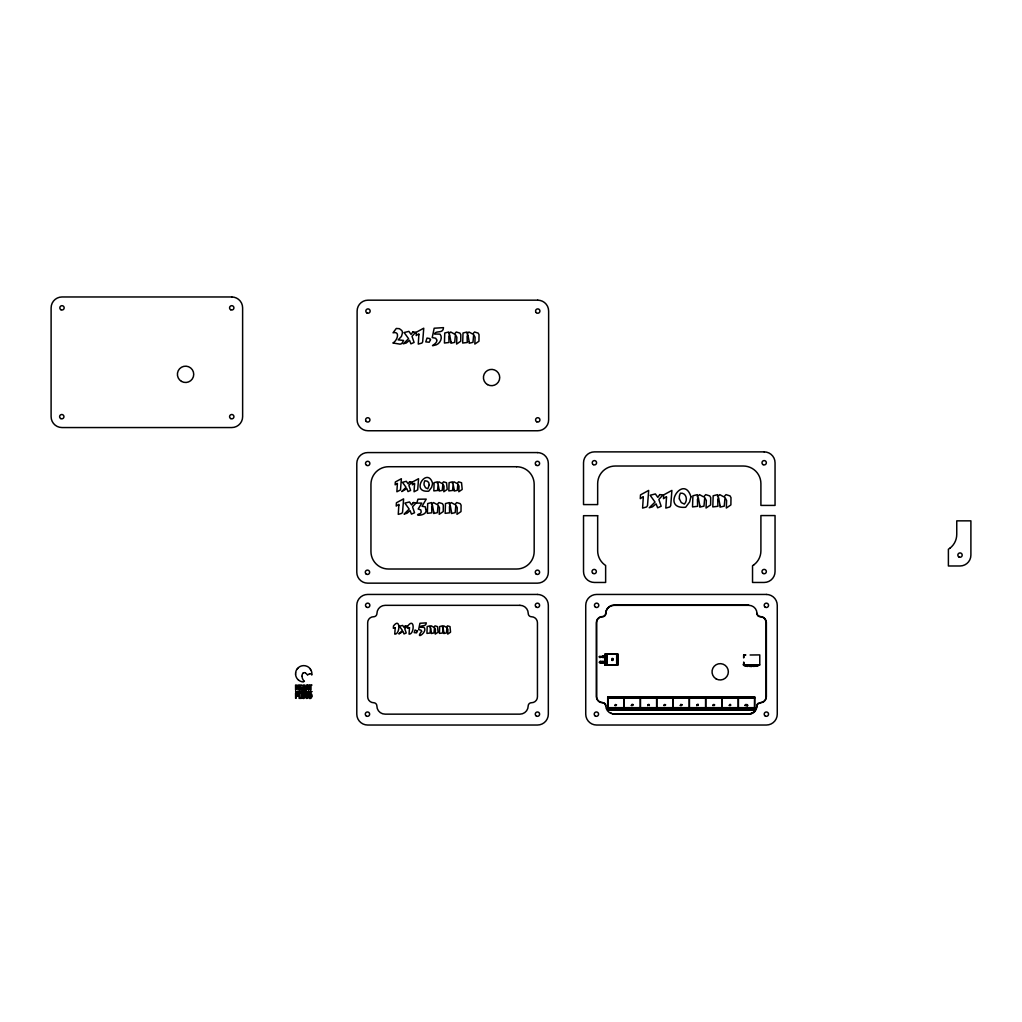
<?xml version="1.0" encoding="UTF-8"?>
<svg xmlns="http://www.w3.org/2000/svg" width="1022" height="1022" viewBox="0 0 1022 1022"><rect width="100%" height="100%" fill="white"/><g stroke="black" fill="none" stroke-linecap="round" stroke-linejoin="round"><path stroke-width="1.5" d="M303.994 695.675C303.687 691.345 305.463 694.13 304.863 696.825M307.06 688.726L306.472 689.965M295.575 693.504L295.626 698.358M310.931 695.599L310.918 696.327M308.312 689.965L307.507 687.883L307.06 688.917M307.06 685.941L307.354 687.231M301.988 675.887L302.001 675.606A4.701 4.701 0 0 1 302.857 673.345M309.168 695.343L309.947 693.989L310.918 695.152M311.863 696.186L311.863 695.343M308.248 695.19L308.248 696.148M665.092 704.592L665.067 705.474M746.354 665.411L746.405 666.331M305.386 691.817L304.467 692.533M311.838 696.455L311.557 697.464A2.095 2.095 0 0 1 311.212 697.975L310.931 698.23A1.367 1.367 0 0 1 310.509 698.422A1.763 1.763 0 0 1 310.024 698.499A1.61 1.61 0 0 1 309.014 698.128A1.929 1.929 0 0 1 308.708 697.771L308.274 696.608M298.386 695.152L298.207 695.663A1.367 1.367 0 0 1 297.875 696.046L296.444 696.34L295.907 698.358M295.639 672.795L295.882 671.582A8.061 8.061 0 0 1 296.303 670.406A8.38 8.38 0 0 1 296.904 669.321L297.274 668.784M304.837 697.093L304.518 697.911A1.329 1.329 0 0 1 304.007 698.345L303.611 698.46M746.724 705.678L746.073 705.512M615.947 705.678L616.534 704.81M611.028 712.896L610.453 712.781M308.274 694.973L308.325 694.743A2.951 2.951 0 0 1 308.567 694.104L309.04 693.504A1.546 1.546 0 0 1 309.692 693.184L309.832 693.159A2.312 2.312 0 0 1 310.241 693.159L310.522 693.223A1.559 1.559 0 0 1 311.148 693.593A1.929 1.929 0 0 1 311.506 694.066A2.772 2.772 0 0 1 311.748 694.692L311.799 694.922M665.565 704.592L665.514 705.154M746.827 665.399L746.622 666.331M303.93 686.081L304.492 688.24M310.88 696.697L310.177 697.63L309.244 696.825M303.904 686.171L303.457 688.202L304.288 688.253M302.257 689.965L303.457 685.034L304.53 685.034L305.706 689.824M303.151 689.709L304.607 688.93L304.901 689.965M698.167 704.592C696.915 707.416 699.342 703.455 697.566 704.426M751.898 665.91L751.745 666.446M747.555 705.448L747.376 704.592L747.376 705.512M744.668 665.105C742.93 667.047 743.531 661.86 743.556 665.092L759.768 664.964L759.768 654.91L750.122 655M611.846 660.34L612.6 660.506M632.273 704.426L633.027 704.503L632.452 705.512M698.077 713.893L696.927 713.918M730.96 713.893L729.823 713.918M746.993 713.893L745.856 713.918M302.831 673.421L302.921 673.294A1.878 1.878 0 0 1 303.381 672.91L303.56 672.808M632.759 704.592L632.72 705.512M730.628 705.474L730.462 704.426L730.36 705.512M714.352 713.905L713.228 713.918M755.999 666.331L755.756 665.603L755.782 666.331M752.792 666.331L752.524 665.948M756.983 666.331L756.791 665.603L756.817 666.331M297.083 695.586C298.858 694.538 295.039 692.597 296.725 695.612M303.291 692.597C305.872 690.425 299.816 690.795 303.023 692.648M295.575 693.299L296.393 693.286M309.666 673.792L309.73 673.766A1.686 1.686 0 0 1 311.161 674.009L311.314 674.15M307.596 687.231L307.622 685.762M308.721 689.965L309.04 686.682A2.338 2.338 0 0 0 309.027 686.12L307.89 685.047M298.488 691.741L301.388 691.728L295.588 691.728M612.842 659.56L611.756 659.624L612.842 659.727M295.792 689.965L296.418 687.793L297.862 687.793L297.875 689.965L298.718 689.965L298.705 685.034L297.862 685.047L297.862 687.027L296.418 687.027L296.418 685.034L295.562 685.047L295.588 689.965M748.756 605.113L614.018 605.113A8.38 8.38 0 0 0 605.65 613.404A3.155 3.155 0 0 1 602.456 616.534A6.017 6.017 0 0 0 596.388 622.628L596.401 696.889A6.094 6.094 0 0 0 602.443 702.727A3.13 3.13 0 0 1 605.586 705.857M759.64 664.875L743.773 664.875L743.722 662.052L743.709 665.003M297.632 691.741L295.767 691.741M306.945 691.741L311.863 691.651M307.635 685.034L306.255 685.047L306.255 689.965M299.906 689.965L301.975 689.965L301.975 689.198L300.519 689.198L300.519 687.768L301.809 687.768L300.519 687.065L300.519 685.788L301.912 685.788L301.912 685.034L299.689 685.047L299.689 689.965M311.723 691.651L306.089 691.728M303.215 698.486L301.733 697.183M303.483 681.929L303.215 681.917A9.236 9.236 0 0 1 302.295 681.802A8.163 8.163 0 0 1 298.501 680.026M612.83 714.084L748.756 714.148A8.393 8.393 0 0 0 754.977 711.376L757.123 705.857A3.168 3.168 0 0 1 757.672 704.107L760.317 702.727A6.004 6.004 0 0 0 766.372 696.634L766.372 622.372A6.094 6.094 0 0 0 760.317 616.534L758.579 616.01A3.13 3.13 0 0 1 757.187 613.404M304.428 672.629L304.569 672.642A1.559 1.559 0 0 1 304.99 672.732L305.271 672.872M304.288 692.533L304.249 690.731C306.983 690.617 303.534 691.332 305.386 691.639M744.897 666.076L745.817 665.935M297.313 693.312L297.951 693.606A1.341 1.341 0 0 1 298.283 694.066L298.386 694.385M612.267 658.423C610.76 659.139 613.864 658.181 612.842 658.781M298.501 680.026L298.181 679.758A8.355 8.355 0 0 1 297.325 678.825L297.07 678.493A7.882 7.882 0 0 1 296.418 677.369A7.921 7.921 0 0 1 295.946 676.206A8.419 8.419 0 0 1 295.741 675.389A8.163 8.163 0 0 1 295.575 674.022M304.326 681.342L304.415 681.431A9.211 9.211 0 0 1 303.93 680.92A7.895 7.895 0 0 1 303.189 679.911A8.38 8.38 0 0 1 302.793 679.183A8.048 8.048 0 0 1 302.333 678.02L302.001 676.334M307.303 674.648L306.626 673.983A15.637 15.637 0 0 0 305.463 673.013M307.533 674.89L307.763 674.916A4.969 4.969 0 0 1 308.363 674.431A5.404 5.404 0 0 1 309.142 673.996M311.493 674.341L311.774 675.018L311.876 673.536A8.329 8.329 0 0 0 311.659 671.888L311.11 670.317M310.496 669.218L309.832 668.375A9.875 9.875 0 0 0 309.449 667.966L308.81 667.404A7.793 7.793 0 0 0 308.133 666.919A8.035 8.035 0 0 0 307.022 666.318A8.163 8.163 0 0 0 298.143 667.813M603.708 661.771C602.61 659.663 601.562 663.917 603.389 663.099C604.232 660.11 602.047 663.878 603.517 662.128M310.164 689.914L310.995 689.965L311.007 685.762L311.927 685.034L309.232 685.034L310.151 685.762L310.164 689.697M679.387 498.94L681.278 502.594L684.357 504.076C688.1 500.486 686.452 492.451 680.409 493.192L679.592 495.248A10.578 10.578 0 0 0 679.387 498.94M309.193 696.378L309.168 695.675M301.682 696.672L301.72 693.286L302.55 693.286L302.985 697.604L303.994 695.854M745.421 665.91L745.421 666.076M746.456 705.512L746.405 704.439L746.29 705.512M310.343 669.244A8.061 8.061 0 0 1 310.944 670.317M295.601 674.137A7.921 7.921 0 0 1 295.652 672.898M297.236 669.027A7.921 7.921 0 0 1 298.079 668.107M604.705 664.492L604.82 665.13L617.952 665.105L617.978 654.106L604.781 654.042L604.705 664.492M607.63 707.786L607.745 710.073L754.645 710.073L754.747 696.902L607.732 696.787L607.63 707.786M599.863 662.32L600.118 661.285L599.173 662.345L600.31 663.086L599.863 662.32M431.399 632.529L431.399 633.525L433.992 632.925L434.478 627.649L435.449 629.45L435.283 634.087L438.08 632.184L437.531 626.614L435.078 625.86L433.788 627.253L431.246 625.86L429.943 627.201L429.917 625.86L427.183 626.55L426.953 633.397L430.096 633.027L430.518 627.751L431.399 632.529M433.711 512.086L433.698 513.504L437.39 512.648L438.08 505.123L439.473 507.704L439.23 514.309L443.229 511.588L443.305 505.2L442.437 503.654L438.936 502.581L437.097 504.561L433.494 502.581L431.629 504.498L431.578 502.581L427.694 503.552L427.362 513.325L431.833 512.801L431.68 506.657L432.447 505.29L433.711 512.086M439.166 489.857L439.166 491.058L442.283 490.343L442.858 483.994L444.033 486.165L443.829 491.735L447.202 489.436L446.537 482.742L443.586 481.835L442.041 483.508L438.987 481.835L437.416 483.457L437.378 481.835L434.095 482.665L433.826 490.905L437.595 490.458L438.106 484.121L439.166 489.857M443.88 632.529L443.867 633.525L446.461 632.925L446.946 627.649L447.917 629.45L447.751 634.087L450.561 632.184L450.012 626.614L447.547 625.86L446.256 627.253L443.727 625.86L442.424 627.201L442.385 625.86L439.664 626.55L439.434 633.397L442.564 633.027L442.999 627.751L443.88 632.529M450.932 341.757L450.932 343.226L454.713 342.344L455.429 334.616L456.847 337.26L456.604 344.044L460.705 341.246L460.794 334.692L459.9 333.095L456.31 331.997L454.42 334.041L450.715 331.997L448.811 333.977L448.76 331.997L444.762 333.006L444.429 343.034L449.016 342.485L448.85 336.187L449.654 334.782L450.932 341.757M451.481 512.086L451.469 513.504L455.173 512.648L455.863 505.123L457.243 507.704L457 514.309L460.999 511.588L461.088 505.2L460.219 503.654L456.719 502.581L454.879 504.561L451.264 502.581L449.412 504.498L449.361 502.581L445.477 503.552L445.145 513.325L449.616 512.801L449.463 506.657L450.229 505.29L451.481 512.086M454.177 489.857L454.164 491.058L457.281 490.343L457.869 483.994L459.031 486.165L458.827 491.735L462.2 489.436L461.548 482.742L458.584 481.835L457.038 483.508L453.985 481.835L452.427 483.457L452.376 481.835L449.092 482.665L448.824 490.905L452.593 490.458L453.116 484.121L454.177 489.857M469.187 341.757L469.175 343.226L472.969 342.344L473.671 334.616L475.089 337.26L474.847 344.044L478.948 341.246L479.037 334.692L478.143 333.095L474.553 331.997L472.662 334.041L468.957 331.997L467.054 333.977L467.003 331.997L463.017 333.006L462.672 343.034L467.258 342.485L467.105 336.187L467.897 334.782L469.187 341.757M599.25 656.865L599.978 657.657L600.757 656.929L599.978 656.137L599.262 656.814M699.763 505.494L699.751 507.116L703.966 506.146L704.746 497.561L706.33 500.499L706.061 508.023L710.609 504.932L710.712 497.637L709.728 495.874L705.729 494.648L703.634 496.909L699.521 494.648L697.4 496.845L697.336 494.648L692.903 495.772L692.533 506.912L697.63 506.299L697.451 499.311L698.333 497.74L699.763 505.494M720.037 505.494L720.025 507.116L724.24 506.146L725.02 497.561L726.604 500.499L726.335 508.023L730.883 504.932L730.986 497.637L730.002 495.874L726.003 494.648L723.908 496.909L719.782 494.648L717.661 496.845L717.61 494.648L713.177 495.772L712.807 506.912L717.904 506.299L717.725 499.311L718.607 497.74L720.037 505.494M601.192 657.338C603.517 656.265 601.051 655.651 601.217 657.287M397.366 484.006L396.868 491.774L400.496 489.934L401.378 478.705L395.322 482.001L395.156 484.786L397.354 483.342L397.366 484.006M395.195 627.661L394.773 634.125C400.254 634.573 400.598 616.585 393.483 626.001L393.355 628.313L395.195 627.661M398.848 505.149L398.261 514.36L401.787 513.376L402.566 512.163L403.601 498.864L396.421 502.773L396.229 506.069L398.836 504.357L398.848 505.149M409.477 627.661L409.068 634.125C414.549 634.573 414.894 616.585 407.778 626.001L407.637 628.313L409.477 627.661M414.549 484.006L414.051 491.774L417.679 489.934L418.56 478.705L412.505 482.001L412.339 484.786L414.536 483.342L414.549 484.006M418.867 334.641L418.266 344.082L421.882 343.085L422.674 341.846L423.747 328.19L416.376 332.201L416.184 335.586L418.854 333.824L418.867 334.641M643.272 497.586L642.595 508.087L646.619 506.963L647.501 505.583L648.676 490.407L640.5 494.878L640.283 498.634L643.26 496.679L643.272 497.586M666.485 497.586L665.82 508.087L669.832 506.963L670.713 505.583L671.901 490.407L663.725 494.878L663.495 498.634L666.472 496.679L666.485 497.586M302.499 691.613L303.47 691.868L302.512 691.524M757.672 666.127L757.545 665.245L757.787 665.999M432.638 483.419L431.667 487.251L428.742 491.16C409.605 492.923 427.362 465.815 432.638 483.419M690.936 496.794L689.62 501.955L685.673 507.257C659.803 509.646 683.795 472.994 690.936 496.794M425.727 509.25C428.64 516.442 410.997 516.161 420.31 513.542A2.887 2.887 0 0 0 421.179 511.945L420.808 509.901L418.177 509.007L421.792 503.105L416.784 503.105L417.947 499.221L426.238 499.119L422.048 506.286L425.293 506.81L425.727 509.25M766.155 696.621L765.465 699.457A5.8 5.8 0 0 1 762.629 702.05L757.902 703.481A3.385 3.385 0 0 0 756.906 705.844A8.15 8.15 0 0 1 754.811 711.235L751.937 713.279A8.202 8.202 0 0 1 748.743 713.931L614.03 713.931A8.087 8.087 0 0 1 605.803 705.844A3.334 3.334 0 0 0 604.807 703.468L602.469 702.51A5.877 5.877 0 0 1 596.618 696.876L596.618 622.641A5.8 5.8 0 0 1 602.456 616.751A3.373 3.373 0 0 0 605.867 613.417A8.163 8.163 0 0 1 614.03 605.331L748.743 605.331A8.087 8.087 0 0 1 756.97 613.417L756.97 613.443A3.334 3.334 0 0 0 760.304 616.751A5.889 5.889 0 0 1 765.286 619.562L766.155 622.628L766.155 696.621M402.502 332.929L401.416 336.455L398.184 339.879L403.562 340.428L401.761 343.622L400.1 344.159L392.844 342.97C397.149 341.105 400.675 330.821 393.036 332.802L396.293 328.445L399.398 328.688L401.672 330.425A4.114 4.114 0 0 1 402.502 332.929M436.688 339.956C438.195 344.005 426.711 347.403 436.483 344.746C440.265 343.175 442.935 337.579 440.009 334.143L434.439 334.002C435.755 330.029 443.331 334.13 443.484 327.628L434.171 328.228L432.217 337.579L435.717 338.244L436.688 339.956M421.652 631.302C414.153 640.896 428.525 631.89 423.926 627.329L420.119 627.227C421.026 624.506 426.2 627.316 426.315 622.871L419.94 623.279L418.611 629.667L421 630.127L421.652 631.302M602.597 655.843C602.903 661.298 604.769 652.751 603.261 657.082L602.661 655.766M429.278 484.939L427.771 488.81L425.497 487.711L424.092 485.016A7.831 7.831 0 0 1 424.245 482.282L424.858 480.762L427.209 481.17L428.691 482.512L429.278 484.939M600.885 661.387L600.987 663.176L601.153 661.924C602.648 666.14 601.881 658.372 601.805 662.537L600.885 661.362M648.574 705.206L649.392 705.269L648.97 704.413L648.574 705.206M750.084 665.718L750.685 666.472L750.122 665.667M743.646 654.91L743.697 657.925L743.773 655L745.843 654.936L743.709 654.859M430.505 339.713L429.214 342.229L425.765 341.885L427.043 338.052L429.866 338.601L430.505 339.713M417.423 631.136L416.554 632.848L414.191 632.618L415.06 629.999L417.423 631.136M745.115 705.563L745.651 704.439L745.153 705.525M681.891 704.516L681.47 705.678L681.815 704.592M612.855 659.305L612.932 660.033L612.868 659.279M649.085 704.835L649.162 705.678L649.136 704.797M713.867 704.695C713.79 707.173 715.617 703.788 713.867 704.695M749.726 665.641C749.624 668.081 748.219 664.172 749.726 665.641M751.068 665.654L751.144 666.497L751.068 665.654M752.077 713.011L751.298 712.947L752.077 713.037M615.04 705.563L615.576 704.439L615.065 705.538M631.366 705.563L631.903 704.439L631.379 705.538M647.692 705.563L648.229 704.439L647.705 705.538M664.019 705.563L664.543 704.439L664.057 705.525M680.333 705.563L680.869 704.439L680.333 705.563M696.659 705.563L697.196 704.439L696.672 705.538M712.986 705.563L713.522 704.439L712.998 705.538M729.312 705.563L729.836 704.439L729.35 705.525M753.355 665.296L753.61 666.485L753.393 665.245M754.645 666.382L755.207 665.284L754.67 666.357M747.069 704.695L747.504 705.665L747.069 704.695M747.082 665.284C747.286 668.912 748.538 663.15 747.516 666.152L747.082 665.284M412.799 331.971L411.087 334.437L408.877 331.371L404.163 332.546L408.557 338.678L403.345 343.801L406.296 342.958L409.503 340.275L410.921 343.839L414.089 342.447L411.994 336.34L415.724 332.214L412.799 331.971M409.554 481.809L408.148 483.84L406.334 481.324L402.451 482.282L406.066 487.328L401.774 491.544L406.845 488.631L408.008 491.569L410.614 490.432L408.889 485.412L411.955 482.014L409.554 481.809M413.297 502.543L411.636 504.945L409.477 501.968L404.878 503.105L409.17 509.084L404.086 514.079L406.96 513.261L410.09 510.63L411.457 514.117L414.549 512.763L412.518 506.81L416.146 502.888L413.297 502.543M405.325 625.834L404.163 627.521L402.642 625.426L399.423 626.231L402.425 630.421L398.861 633.921L403.077 631.507L404.035 633.947L406.207 633.001L404.776 628.824L407.331 626.001L405.325 625.834M659.739 494.61L657.836 497.356L655.383 493.945L650.145 495.261L655.025 502.083L649.238 507.768L652.509 506.823L656.073 503.846L657.644 507.806L661.17 506.26L658.845 499.477L662.997 494.891L659.739 494.61M754.006 564.732L752.537 565.703L752.537 582.463L764.162 582.463A10.884 10.884 0 0 0 775.046 571.579L775.046 515.561L760.905 515.561L760.905 550.82A17.502 17.502 0 0 1 754.006 564.732M949.86 548.252L948.39 549.223L948.39 565.984L960.016 565.984A10.884 10.884 0 0 0 970.9 555.099L970.9 520.85L956.758 520.85L956.758 534.34A17.502 17.502 0 0 1 949.86 548.252M299.983 693.274L299.114 693.286L299.114 698.358L301.388 698.358L301.388 697.541L299.995 697.541L299.983 693.274M307.085 698.358L306.23 698.358L306.23 694.027L305.284 693.286L308.044 693.274L307.085 694.027L307.085 698.358M231.751 296.968L61.984 296.968A10.884 10.884 0 0 0 51.113 307.852L51.1 416.669A10.884 10.884 0 0 0 61.997 427.554L231.751 427.554A10.884 10.884 0 0 0 242.636 416.669L242.623 307.852A10.884 10.884 0 0 0 231.739 296.968M537.751 300.174L367.997 300.174A10.884 10.884 0 0 0 357.112 311.058L357.112 419.876A10.884 10.884 0 0 0 367.997 430.76L537.751 430.76A10.884 10.884 0 0 0 548.635 419.876L548.635 311.058A10.884 10.884 0 0 0 537.751 300.174M764.162 451.877L594.408 451.877A10.884 10.884 0 0 0 583.524 462.749L583.524 504.587L597.666 504.587L597.666 483.534A17.63 17.63 0 0 1 615.295 466.019L743.301 466.019A17.604 17.604 0 0 1 760.905 483.534L760.905 505.417L775.046 505.417L775.046 462.749A10.884 10.884 0 0 0 764.162 451.877M537.444 452.58L367.677 452.58A10.884 10.884 0 0 0 356.793 463.451L356.793 572.282A10.884 10.884 0 0 0 367.677 583.153L537.444 583.153A10.884 10.884 0 0 0 548.329 572.282L548.329 463.451A10.884 10.884 0 0 0 537.444 452.58M516.57 466.722L388.564 466.722A17.63 17.63 0 0 0 370.948 484.236L370.948 551.522A17.502 17.502 0 0 0 388.564 569.011L516.57 569.011A17.502 17.502 0 0 0 534.174 551.522L534.174 484.236A17.604 17.604 0 0 0 516.57 466.722M597.666 515.688L583.524 515.688L583.524 571.579A10.884 10.884 0 0 0 594.408 582.463L605.637 582.463L605.637 565.447L604.577 564.744A17.502 17.502 0 0 1 597.666 550.82L597.666 515.688M537.444 594.446L367.677 594.446A10.884 10.884 0 0 0 356.793 605.331L356.793 714.148A10.884 10.884 0 0 0 367.677 725.032L537.444 725.032A10.884 10.884 0 0 0 548.329 714.148L548.329 605.331A10.884 10.884 0 0 0 537.444 594.446M766.372 594.446L596.618 594.446A10.884 10.884 0 0 0 585.734 605.331L585.734 714.148A10.884 10.884 0 0 0 596.618 725.032L766.372 725.032A10.884 10.884 0 0 0 777.257 714.148L777.257 605.331A10.884 10.884 0 0 0 766.372 594.446M519.917 605.331L385.205 605.331A8.265 8.265 0 0 0 376.926 613.519A3.27 3.27 0 0 1 373.63 616.751A5.902 5.902 0 0 0 367.677 622.743L367.677 696.736A5.991 5.991 0 0 0 373.63 702.727A3.232 3.232 0 0 1 376.863 705.959A8.189 8.189 0 0 0 385.205 714.148L519.917 714.148A8.265 8.265 0 0 0 528.195 705.959A3.27 3.27 0 0 1 531.491 702.727A5.902 5.902 0 0 0 537.444 696.736L537.444 622.743A5.991 5.991 0 0 0 531.491 616.751A3.232 3.232 0 0 1 528.246 613.519A8.189 8.189 0 0 0 519.917 605.331M606.889 654.259L604.922 654.578L606.889 654.259M616.675 654.259L607.106 654.259L607.106 664.913L616.675 664.913L616.675 654.259M617.773 654.259L616.892 654.259L616.892 664.913L617.773 664.913L617.773 654.259M606.889 654.795L604.922 654.795L604.922 658.934L606.889 658.934L606.889 654.795M606.889 659.152L604.922 659.152L604.922 660.02L606.889 660.02L606.889 659.152M606.889 660.238L604.922 660.238L604.922 664.377L606.889 664.377L606.889 660.238M606.889 664.594L604.922 664.913L606.889 664.594M623.944 697.004L607.847 697.004L607.847 697.885L623.944 697.885L623.944 697.004M640.27 697.004L624.161 697.004L624.161 697.885L640.27 697.885L640.27 697.004M656.597 697.004L640.487 697.004L640.487 697.885L656.597 697.885L656.597 697.004M672.923 697.004L656.814 697.004L656.814 697.885L672.923 697.885L672.923 697.004M689.237 697.004L673.14 697.004L673.14 697.885L689.237 697.885L689.237 697.004M705.563 697.004L689.454 697.004L689.454 697.885L705.563 697.885L705.563 697.004M721.89 697.004L705.78 697.004L705.78 697.885L721.89 697.885L721.89 697.004M738.216 697.004L722.107 697.004L722.107 697.885L738.216 697.885L738.216 697.004M754.53 697.004L738.433 697.004L738.433 697.885L754.53 697.885L754.53 697.004M623.944 698.103L607.847 698.103L607.847 707.671L623.944 707.671L623.944 698.103M640.27 698.103L624.161 698.103L624.161 707.671L640.27 707.671L640.27 698.103M656.597 698.103L640.487 698.103L640.487 707.671L656.597 707.671L656.597 698.103M672.923 698.103L656.814 698.103L656.814 707.671L672.923 707.671L672.923 698.103M689.237 698.103L673.14 698.103L673.14 707.671L689.237 707.671L689.237 698.103M705.563 698.103L689.454 698.103L689.454 707.671L705.563 707.671L705.563 698.103M721.89 698.103L705.78 698.103L705.78 707.671L721.89 707.671L721.89 698.103M738.216 698.103L722.107 698.103L722.107 707.671L738.216 707.671L738.216 698.103M754.53 698.103L738.433 698.103L738.433 707.671L754.53 707.671L754.53 698.103M608.167 707.888L607.847 709.856L608.167 707.888M612.523 707.888L608.384 707.888L608.384 709.856L612.523 709.856L612.523 707.888M613.609 707.888L612.74 707.888L612.74 709.856L613.609 709.856L613.609 707.888M617.965 707.888L613.826 707.888L613.826 709.856L617.965 709.856L617.965 707.888M619.051 707.888L618.182 707.888L618.182 709.856L619.051 709.856L619.051 707.888M623.407 707.888L619.268 707.888L619.268 709.856L623.407 709.856L623.407 707.888M623.944 707.888L623.624 709.856L623.944 707.888M624.493 707.888L624.161 709.856L624.493 707.888M628.849 707.888L624.71 707.888L624.71 709.856L628.849 709.856L628.849 707.888M629.935 707.888L629.067 707.888L629.067 709.856L629.935 709.856L629.935 707.888M634.292 707.888L630.152 707.888L630.152 709.856L634.292 709.856L634.292 707.888M635.377 707.888L634.509 707.888L634.509 709.856L635.377 709.856L635.377 707.888M639.734 707.888L635.595 707.888L635.595 709.856L639.734 709.856L639.734 707.888M640.27 707.888L639.951 709.856L640.27 707.888M640.82 707.888L640.487 709.856L640.82 707.888M645.163 707.888L641.037 707.888L641.037 709.856L645.163 709.856L645.163 707.888M646.262 707.888L645.38 707.888L645.38 709.856L646.262 709.856L646.262 707.888M650.605 707.888L646.479 707.888L646.479 709.856L650.605 709.856L650.605 707.888M651.704 707.888L650.822 707.888L650.822 709.856L651.704 709.856L651.704 707.888M656.047 707.888L651.921 707.888L651.921 709.856L656.047 709.856L656.047 707.888M656.597 707.888L656.265 709.856L656.597 707.888M657.133 707.888L656.814 709.856L657.133 707.888M661.49 707.888L657.363 707.888L657.363 709.856L661.49 709.856L661.49 707.888M662.575 707.888L661.707 707.888L661.707 709.856L662.575 709.856L662.575 707.888M666.932 707.888L662.793 707.888L662.793 709.856L666.932 709.856L666.932 707.888M668.018 707.888L667.149 707.888L667.149 709.856L668.018 709.856L668.018 707.888M672.374 707.888L668.235 707.888L668.235 709.856L672.374 709.856L672.374 707.888M672.923 707.888L672.591 709.856L672.923 707.888M673.46 707.888L673.14 709.856L673.46 707.888M677.816 707.888L673.677 707.888L673.677 709.856L677.816 709.856L677.816 707.888M678.902 707.888L678.033 707.888L678.033 709.856L678.902 709.856L678.902 707.888M683.258 707.888L679.119 707.888L679.119 709.856L683.258 709.856L683.258 707.888M684.344 707.888L683.475 707.888L683.475 709.856L684.344 709.856L684.344 707.888M688.7 707.888L684.561 707.888L684.561 709.856L688.7 709.856L688.7 707.888M689.237 707.888L688.917 709.856L689.237 707.888M689.786 707.888L689.454 709.856L689.786 707.888M694.142 707.888L690.003 707.888L690.003 709.856L694.142 709.856L694.142 707.888M695.228 707.888L694.36 707.888L694.36 709.856L695.228 709.856L695.228 707.888M699.585 707.888L695.445 707.888L695.445 709.856L699.585 709.856L699.585 707.888M700.67 707.888L699.802 707.888L699.802 709.856L700.67 709.856L700.67 707.888M705.027 707.888L700.888 707.888L700.888 709.856L705.027 709.856L705.027 707.888M705.563 707.888L705.244 709.856L705.563 707.888M706.113 707.888L705.78 709.856L706.113 707.888M710.456 707.888L706.33 707.888L706.33 709.856L710.456 709.856L710.456 707.888M711.555 707.888L710.673 707.888L710.673 709.856L711.555 709.856L711.555 707.888M715.898 707.888L711.772 707.888L711.772 709.856L715.898 709.856L715.898 707.888M716.997 707.888L716.115 707.888L716.115 709.856L716.997 709.856L716.997 707.888M721.34 707.888L717.214 707.888L717.214 709.856L721.34 709.856L721.34 707.888M721.89 707.888L721.558 709.856L721.89 707.888M722.426 707.888L722.107 709.856L722.426 707.888M726.783 707.888L722.643 707.888L722.643 709.856L726.783 709.856L726.783 707.888M727.868 707.888L727 707.888L727 709.856L727.868 709.856L727.868 707.888M732.225 707.888L728.086 707.888L728.086 709.856L732.225 709.856L732.225 707.888M733.311 707.888L732.442 707.888L732.442 709.856L733.311 709.856L733.311 707.888M737.667 707.888L733.528 707.888L733.528 709.856L737.667 709.856L737.667 707.888M738.216 707.888L737.884 709.856L738.216 707.888M738.753 707.888L738.433 709.856L738.753 707.888M743.109 707.888L738.97 707.888L738.97 709.856L743.109 709.856L743.109 707.888M744.195 707.888L743.326 707.888L743.326 709.856L744.195 709.856L744.195 707.888M748.551 707.888L744.412 707.888L744.412 709.856L748.551 709.856L748.551 707.888M749.637 707.888L748.768 707.888L748.768 709.856L749.637 709.856L749.637 707.888M753.993 707.888L749.854 707.888L749.854 709.856L753.993 709.856L753.993 707.888M754.53 707.888L754.21 709.856L754.53 707.888M716.115 678.876A8.163 8.163 0 0 0 728.354 671.812A8.163 8.163 0 0 0 716.115 664.734A8.163 8.163 0 0 0 716.115 678.876M595.519 607.209A2.172 2.172 0 0 0 598.79 605.331A2.172 2.172 0 0 0 595.519 603.44A2.172 2.172 0 0 0 595.519 607.209M764.839 606.864A2.172 2.172 0 0 0 768.48 605.893A2.172 2.172 0 0 0 765.81 603.223A2.172 2.172 0 0 0 764.839 606.864M765.286 716.039A2.172 2.172 0 0 0 768.544 714.148A2.172 2.172 0 0 0 765.286 712.27A2.172 2.172 0 0 0 765.286 716.039M595.302 716.039A2.172 2.172 0 0 0 598.573 714.148A2.172 2.172 0 0 0 595.302 712.27A2.172 2.172 0 0 0 595.302 716.039M958.93 556.977A2.172 2.172 0 0 0 962.2 555.099A2.172 2.172 0 0 0 958.93 553.209A2.172 2.172 0 0 0 958.93 556.977M366.591 607.209A2.172 2.172 0 0 0 369.862 605.331A2.172 2.172 0 0 0 366.591 603.44A2.172 2.172 0 0 0 366.591 607.209M536.358 716.039A2.172 2.172 0 0 0 539.616 714.148A2.172 2.172 0 0 0 536.358 712.27A2.172 2.172 0 0 0 536.358 716.039M536.358 607.209A2.172 2.172 0 0 0 539.616 605.331A2.172 2.172 0 0 0 536.358 603.44A2.172 2.172 0 0 0 536.358 607.209M366.374 716.039A2.172 2.172 0 0 0 369.645 714.148A2.172 2.172 0 0 0 366.374 712.27A2.172 2.172 0 0 0 366.374 716.039M536.358 465.342A2.172 2.172 0 0 0 539.616 463.451A2.172 2.172 0 0 0 536.358 461.574A2.172 2.172 0 0 0 536.358 465.342M366.591 465.342A2.172 2.172 0 0 0 369.862 463.451A2.172 2.172 0 0 0 366.591 461.574A2.172 2.172 0 0 0 366.591 465.342M535.898 573.815A2.172 2.172 0 0 0 539.539 572.844A2.172 2.172 0 0 0 536.882 570.174A2.172 2.172 0 0 0 535.898 573.815M365.927 573.815A2.172 2.172 0 0 0 369.568 572.844A2.172 2.172 0 0 0 366.898 570.174A2.172 2.172 0 0 0 365.927 573.815M60.911 309.73A2.172 2.172 0 0 0 64.169 307.852A2.172 2.172 0 0 0 60.911 305.961A2.172 2.172 0 0 0 60.911 309.73M230.653 309.73A2.172 2.172 0 0 0 233.923 307.852A2.172 2.172 0 0 0 230.653 305.961A2.172 2.172 0 0 0 230.653 309.73M60.694 418.56A2.172 2.172 0 0 0 63.952 416.669A2.172 2.172 0 0 0 60.694 414.791A2.172 2.172 0 0 0 60.694 418.56M230.665 418.56A2.172 2.172 0 0 0 233.936 416.669A2.172 2.172 0 0 0 230.665 414.791A2.172 2.172 0 0 0 230.665 418.56M487.494 384.604A8.163 8.163 0 0 0 499.732 377.54A8.163 8.163 0 0 0 487.494 370.475A8.163 8.163 0 0 0 487.494 384.604M536.665 421.767A2.172 2.172 0 0 0 539.935 419.876A2.172 2.172 0 0 0 536.665 417.998A2.172 2.172 0 0 0 536.665 421.767M366.911 312.949A2.172 2.172 0 0 0 370.168 311.058A2.172 2.172 0 0 0 366.911 309.181A2.172 2.172 0 0 0 366.911 312.949M536.218 312.604A2.172 2.172 0 0 0 539.859 311.621A2.172 2.172 0 0 0 537.189 308.963A2.172 2.172 0 0 0 536.218 312.604M366.234 421.422A2.172 2.172 0 0 0 369.875 420.438A2.172 2.172 0 0 0 367.217 417.781A2.172 2.172 0 0 0 366.234 421.422M181.482 381.398A8.163 8.163 0 0 0 193.733 374.333A8.163 8.163 0 0 0 181.482 367.256A8.163 8.163 0 0 0 181.482 381.398M593.322 464.64A2.172 2.172 0 0 0 596.58 462.749A2.172 2.172 0 0 0 593.322 460.871A2.172 2.172 0 0 0 593.322 464.64M592.645 573.112A2.172 2.172 0 0 0 596.286 572.141A2.172 2.172 0 0 0 593.629 569.471A2.172 2.172 0 0 0 592.645 573.112M763.076 573.457A2.172 2.172 0 0 0 766.347 571.579A2.172 2.172 0 0 0 763.076 569.688A2.172 2.172 0 0 0 763.076 573.457M763.076 464.64A2.172 2.172 0 0 0 766.347 462.749A2.172 2.172 0 0 0 763.076 460.871A2.172 2.172 0 0 0 763.076 464.64"/></g></svg>
